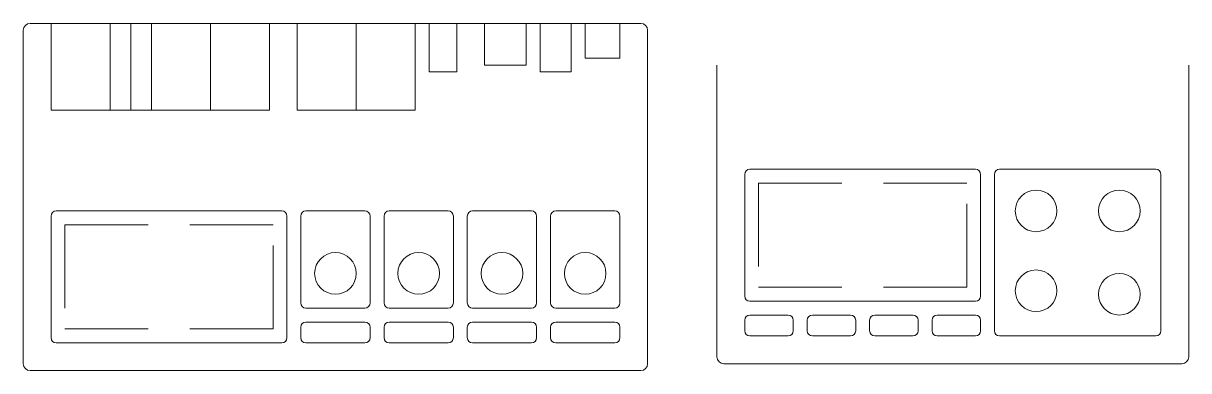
# Model space of a CAD drawing. Header units: millimetres. Extents: x -60 to 536, y -102 to 152.
# Drawn here: x 200 to 536, y 52 to 152 of the extents above; entities that cross this region are included whole.
import ezdxf

# ---------------------------------------------------------------- set-up
doc = ezdxf.new("R2010")
doc.units = ezdxf.units.MM
doc.linetypes.add('DASHEDX2', pattern=[36, 24, -12])
doc.layers.get('0').update_dxf_attribs({"color": 178, "lineweight": 5, "true_color": 0x000000})
doc.layers.add('internal', color=8, linetype='DASHEDX2', lineweight=5, true_color=0x808080)

msp = doc.modelspace()

# ---------------------------------------------------------------- linework, layer by layer
for p, q in [((202, 152), (378, 152)), ((225, 152), (208, 152)), ((208, 152), (208, 127)), ((208, 127), (208, 152)), ((237, 152), (225, 152)), ((225, 152), (225, 127)), ((225, 127), (225, 152)), ((231, 152), (231, 127)), ((237, 127), (237, 152)), ((254, 152), (237, 152)), ((237, 152), (237, 127)), ((254, 127), (254, 152)), ((271, 152), (254, 152)), ((254, 152), (254, 127)), ((271, 127), (271, 152)), ((296, 152), (279, 152)), ((279, 152), (279, 127)), ((296, 127), (296, 152)), ((296, 152), (296, 127)), ((313, 152), (296, 152)), ((296, 152), (296, 127)), ((313, 127), (313, 152)), ((313, 152), (313, 127)), ((317, 152), (325, 152)), ((317, 138), (317, 152)), ((325, 152), (325, 138)), ((333, 152), (345, 152)), ((333, 140), (333, 152)), ((345, 152), (345, 140)), ((349, 152), (358, 152)), ((349, 138), (349, 152)), ((358, 152), (358, 138)), ((362, 152), (372, 152)), ((362, 142), (362, 152)), ((372, 152), (372, 142)), ((200, 54), (200, 150)), ((380, 150), (380, 136)), ((372, 142), (362, 142)), ((325, 138), (317, 138)), ((345, 140), (333, 140)), ((358, 138), (349, 138)), ((400, 140), (400, 56)), ((536, 56), (536, 140)), ((380, 54), (380, 136)), ((208, 127), (225, 127)), ((225, 127), (237, 127)), ((237, 127), (254, 127)), ((254, 127), (271, 127)), ((279, 127), (296, 127)), ((296, 127), (313, 127)), ((408, 108.5), (408, 73.5)), ((474.5, 110), (409.5, 110)), ((476, 108.5), (476, 73.5)), ((480, 108.5), (480, 63.5)), ((526.5, 110), (481.5, 110)), ((528, 63.5), (528, 108.5)), ((274.5, 98), (209.5, 98)), ((281.5, 98), (298.5, 98)), ((322.5, 98), (305.5, 98)), ((329.5, 98), (346.5, 98)), ((370.5, 98), (353.5, 98)), ((208, 96.5), (208, 61.5)), ((276, 96.5), (276, 61.5)), ((280, 71.5), (280, 96.5)), ((300, 96.5), (300, 71.5)), ((304, 96.5), (304, 71.5)), ((324, 71.5), (324, 96.5)), ((328, 71.5), (328, 96.5)), ((348, 96.5), (348, 71.5)), ((352, 96.5), (352, 71.5)), ((372, 71.5), (372, 96.5)), ((476, 91), (476, 91)), ((276, 79), (276, 79)), ((409.5, 72), (474.5, 72)), ((298.5, 70), (281.5, 70)), ((305.5, 70), (322.5, 70)), ((346.5, 70), (329.5, 70)), ((353.5, 70), (370.5, 70)), ((409.5, 68), (420.5, 68)), ((438.5, 68), (427.5, 68)), ((445.5, 68), (456.5, 68)), ((474.5, 68), (463.5, 68)), ((280, 64.5), (280, 61.5)), ((298.5, 66), (281.5, 66)), ((300, 61.5), (300, 64.5)), ((304, 61.5), (304, 64.5)), ((305.5, 66), (322.5, 66)), ((324, 64.5), (324, 61.5)), ((328, 64.5), (328, 61.5)), ((346.5, 66), (329.5, 66)), ((348, 61.5), (348, 64.5)), ((352, 61.5), (352, 64.5)), ((353.5, 66), (370.5, 66)), ((372, 64.5), (372, 61.5)), ((408, 63.5), (408, 66.5)), ((422, 66.5), (422, 63.5)), ((426, 66.5), (426, 63.5)), ((440, 63.5), (440, 66.5)), ((444, 66.5), (444, 63.5)), ((458, 66.5), (458, 63.5)), ((462, 66.5), (462, 63.5)), ((476, 63.5), (476, 66.5)), ((420.5, 62), (409.5, 62)), ((427.5, 62), (438.5, 62)), ((456.5, 62), (445.5, 62)), ((463.5, 62), (474.5, 62)), ((481.5, 62), (526.5, 62)), ((209.5, 60), (274.5, 60)), ((281.5, 60), (298.5, 60)), ((322.5, 60), (305.5, 60)), ((329.5, 60), (346.5, 60)), ((370.5, 60), (353.5, 60)), ((402, 54), (534, 54)), ((202, 52), (378, 52)), ((202, 52), (202, 52))]:
    msp.add_line(p, q)
for centre in [(492, 98), (516, 98), (290, 80), (314, 80), (338, 80), (362, 80), (492, 75), (516, 74)]:
    msp.add_circle(centre, 6)
for centre, radius, start, end in [((202, 150), 2, 90, 180), ((378, 150), 2, 0, 90), ((409.5, 108.5), 1.5, 90, 180), ((474.5, 108.5), 1.5, 0, 90), ((481.5, 108.5), 1.5, 90, 180), ((526.5, 108.5), 1.5, 0, 90), ((209.5, 96.5), 1.5, 90, 180), ((274.5, 96.5), 1.5, 0, 90), ((281.5, 96.5), 1.5, 90, 180), ((298.5, 96.5), 1.5, 0, 90), ((305.5, 96.5), 1.5, 90, 180), ((322.5, 96.5), 1.5, 0, 90), ((329.5, 96.5), 1.5, 90, 180), ((346.5, 96.5), 1.5, 0, 90), ((353.5, 96.5), 1.5, 90, 180), ((370.5, 96.5), 1.5, 0, 90), ((281.5, 71.5), 1.5, 180, 270), ((298.5, 71.5), 1.5, 270, 0), ((305.5, 71.5), 1.5, 180, 270), ((322.5, 71.5), 1.5, 270, 0), ((329.5, 71.5), 1.5, 180, 270), ((346.5, 71.5), 1.5, 270, 0), ((353.5, 71.5), 1.5, 180, 270), ((370.5, 71.5), 1.5, 270, 0), ((409.5, 73.5), 1.5, 180, 270), ((474.5, 73.5), 1.5, 270, 0), ((280, 70), 0, 0, 0), ((300, 70), 0, 0, 0), ((328, 70), 0, 0, 0), ((348, 70), 0, 0, 0), ((409.5, 66.5), 1.5, 90, 180), ((420.5, 66.5), 1.5, 0, 90), ((427.5, 66.5), 1.5, 90, 180), ((438.5, 66.5), 1.5, 0, 90), ((445.5, 66.5), 1.5, 90, 180), ((456.5, 66.5), 1.5, 0, 90), ((463.5, 66.5), 1.5, 90, 180), ((474.5, 66.5), 1.5, 0, 90), ((281.5, 64.5), 1.5, 90, 180), ((298.5, 64.5), 1.5, 0, 90), ((305.5, 64.5), 1.5, 90, 180), ((322.5, 64.5), 1.5, 0, 90), ((329.5, 64.5), 1.5, 90, 180), ((346.5, 64.5), 1.5, 0, 90), ((353.5, 64.5), 1.5, 90, 180), ((370.5, 64.5), 1.5, 0, 90), ((209.5, 61.5), 1.5, 180, 270), ((274.5, 61.5), 1.5, 270, 0), ((281.5, 61.5), 1.5, 180, 270), ((298.5, 61.5), 1.5, 270, 0), ((305.5, 61.5), 1.5, 180, 270), ((322.5, 61.5), 1.5, 270, 0), ((329.5, 61.5), 1.5, 180, 270), ((346.5, 61.5), 1.5, 270, 0), ((353.5, 61.5), 1.5, 180, 270), ((370.5, 61.5), 1.5, 270, 0), ((409.5, 63.5), 1.5, 180, 270), ((420.5, 63.5), 1.5, 270, 0), ((427.5, 63.5), 1.5, 180, 270), ((438.5, 63.5), 1.5, 270, 0), ((445.5, 63.5), 1.5, 180, 270), ((456.5, 63.5), 1.5, 270, 0), ((463.5, 63.5), 1.5, 180, 270), ((474.5, 63.5), 1.5, 270, 0), ((481.5, 63.5), 1.5, 180, 270), ((526.5, 63.5), 1.5, 270, 0), ((202, 54), 2, 180, 270), ((378, 54), 2, 270, 0), ((402, 56), 2, 180, 270), ((534, 56), 2, 270, 0)]:
    msp.add_arc(centre, radius, start, end)
at = {"layer": 'internal'}
for p, q in [((472, 106), (412, 106)), ((412, 106), (412, 76)), ((472, 76), (472, 106)), ((272, 94), (212, 94)), ((212, 94), (212, 64)), ((272, 64), (272, 94)), ((412, 76), (472, 76)), ((212, 64), (272, 64))]:
    msp.add_line(p, q, dxfattribs=at)

doc.saveas('drawing.dxf')
